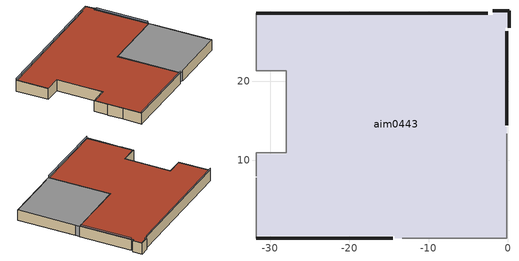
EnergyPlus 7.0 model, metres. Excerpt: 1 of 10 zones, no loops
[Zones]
aim0443
 floor outside (construction-33): -7.46,0.47 -7.46,1.69 -7.31,1.69 -7.31,2.3 -7.16,2.3 -7.16,2.75 -7.01,2.75 -7.01,3.21 -6.85,3.21 -6.85,3.51 -6.7,3.51 -6.7,3.82 -6.55,3.82 -6.55,3.97 -6.4,3.97 -6.4,4.27 -6.25,4.27 -6.25,4.42 -6.09,4.42 -6.09,4.73 -5.94,4.73 -5.94,4.95 -5.71,4.95 -5.71,5.11 -5.56,5.11 -5.56,5.26 -5.41,5.26 -5.41,5.41 -5.26,5.41 -5.26,5.56 -5.11,5.56 -5.11,5.71 -4.95,5.71 -4.95,5.87 -4.8,5.87 -4.8,6.02 -4.65,6.02 -4.65,6.17 -4.35,6.17 -4.35,6.32 -4.2,6.32 -4.2,6.47 -3.89,6.47 -3.89,6.63 -3.59,6.63 -3.59,6.78 -3.28,6.78 -3.28,6.93 -2.98,6.93 -2.98,7.08 -2.52,7.08 -2.52,7.23 -2.07,7.23 -2.07,7.38 -1.01,7.38 -1.01,7.54 -0.4,7.54 -0.4,0.47 z4.68
 floor to aim0499 (construction-51): -14.28,0.18 -14.28,14.28 -0.18,14.28 -0.18,0.18 z7.16
 floor to aim0014 (construction-33): -8.04,0.48 -8.04,0.94 -7.89,0.94 -7.89,2 -7.74,2 -7.74,2.61 -7.58,2.61 -7.58,2.91 -7.43,2.91 -7.43,3.37 -7.28,3.37 -7.28,3.83 -7.13,3.83 -7.13,3.98 -6.97,3.98 -6.97,4.28 -6.82,4.28 -6.82,4.44 -6.67,4.44 -6.67,4.74 -6.52,4.74 -6.52,4.89 -6.37,4.89 -6.37,5.05 -6.21,5.05 -6.21,5.35 -6.06,5.35 -6.06,5.5 -5.91,5.5 -5.91,5.65 -5.76,5.65 -5.76,5.81 -5.6,5.81 -5.6,5.96 -5.45,5.96 -5.45,6.19 -5.3,6.19 -5.3,6.34 -5,6.34 -5,6.49 -4.84,6.49 -4.84,6.64 -4.69,6.64 -4.69,6.79 -4.39,6.79 -4.39,6.95 -4.23,6.95 -4.23,7.1 -3.93,7.1 -3.93,7.25 -3.63,7.25 -3.63,7.4 -3.17,7.4 -3.17,7.56 -2.86,7.56 -2.86,7.71 -2.18,7.71 -2.18,7.86 -1.42,7.86 -1.42,8.01 -0.35,8.01 -0.35,26.8 -0.05,26.8 -0.05,28.63 -1.87,28.63 -1.87,28.32 -31.64,28.32 -31.64,21.4 -27.91,21.4 -27.91,10.75 -31.64,10.75 -31.64,0.48 z4.61
 wall outside (construction-70): -0.18,14.45 -0.18,26.29 / -31.78,0.18 -14.52,0.18 / -2.54,28.58 -31.78,28.58 / 0.13,26.74 0.13,28.88 -1.94,28.88 z4.61:7.16
 wall to aim0499 (construction-31): -13.31,0.18 -0.18,0.18 -0.18,13.36 z4.68:7.16
 wall to aim0066 (construction-31): -31.78,7.82 -31.78,4.54 z4.6:7.16; -31.78,10.97 -31.78,7.97 / -31.78,28.58 -31.78,21.3 z4.61:7.16
 wall to aim0965 (construction-31): -31.78,4.54 -31.78,0.18 z4.6:7.16
 wall to aim1171 (construction-31): -31.78,21.3 -27.99,21.3 -27.99,10.97 -31.78,10.97 z4.61:7.16
 roof outside (construction-51): -31.62,0.43 -14.5,0.43 -14.5,14.49 -0.35,14.49 -0.35,26.8 -0.05,26.8 -0.05,28.63 -1.87,28.63 -1.87,28.33 -31.62,28.33 -31.62,21.41 -27.89,21.41 -27.89,10.77 -31.62,10.77 z7.16
shading: -0.18,14.65 -0.18,26.29 / -31.78,0.18 -14.52,0.18 / -2.54,28.58 -31.78,28.58 z7.24:7.62
[Site:Location]
San Diego  TX United States: Latitude {deg}=27.7643; Longitude {deg}=-98.2394; Time Zone {hr}=-8.18662; Elevation {m}=44
[Site:GroundTemperature:BuildingSurface]
18.89, 18.92, 19.02, 19.12, 19.21, 19.23, 19.07, 19.32, 19.09, 19.21, 19.13, 18.96
[SizingPeriod:DesignDay] Day of Month=21; Humidity Indicating Type=Wet-Bulb
Name | Maximum Dry-Bulb Temperature {C} | Wet-Bulb at Max {C} | Barometric Pressure {Pa} | Wind Speed {m/s} | Wind Direction {deg} | Month | Day Type | Daily Dry-Bulb Temperature Range {deltaC} | Barometric Pressure {Pa}}
GBS_04R20_150045 Winter | -0.8 | -0.8 | 99400 | 4.9 | 360 | 1 | WinterDesignDay
GBS_04R20_150045 Summer | 35.5 | 25.4 |  | 0 | 0 | 7 | SummerDesignDay | 11 | 99800
[BUILDING]
Pharmacy: Building Azimuth=0; Building Terrain=Suburbs; Loads Convergence Tolerance=4E-02; Temperature Convergence Tolerance=4E-01; Solar Distribution=MinimalShadowing; Max Number of Warmup Days=25; Minimum Number of Warmup Days=6
[MATERIAL]
mat-391: Smooth, 0.01777, 0.11544, 512.591, 1256.04, 0.9, 0.75, 0.75
mat-384: Smooth, 0.01905, 0.11544, 512.591, 1381.644, 0.9, 0.75, 0.75
mat-353: Smooth, 0.01588, 0.160266, 800.923, 837.36, 0.9, 0.75, 0.75
mat-247: Smooth, 0.00954, 0.162516, 1121.29, 1465.38, 0.9, 0.75, 0.75
mat-416: Smooth, 0.0762, 0.0415376, 240.277, 711.756, 0.9, 0.75, 0.75
mat-223: Smooth, 0.01271, 0.0571142, 288.332, 1339.776, 0.9, 0.75, 0.75
[MATERIAL:NoMass]
mat-244: Smooth, 0.0105666
mat-448: Smooth, 1.6255
[MATERIAL:AirGap]
mat-464: 0.109188
[CONSTRUCTION]
construction-70: mat-391, mat-244, mat-384, mat-448, mat-353
construction-31: mat-353, mat-464, mat-353
construction-51: mat-247, mat-244, mat-416, mat-416, mat-384
construction-33: mat-223
[ZONE]
aim0443: 0, 0, 0, 0, 1, 1, 2.13611, 1765.03, 826.283
[PEOPLE]
people-aim0443: aim0443, peopleSched-17, People, 4.08325, 0.5, 0.555556, aim0443-peep-activ-level
[LIGHTS]
lights-aim0443: Zone=aim0443; Schedule=LightSched-7; Design Level Calculation Method=LightingLevel; Design Level=12443.8; Return Air Fraction=0; Fraction Radiant=0.35; Fraction Visible=0.25; Fraction Replaceable.=0; LightEndUseKey=GeneralLights
[ElectricEquipment]
electrical-aim0443: Zone=aim0443; Schedule=EquipSched-7; Design Level Calculation Method=EquipmentLevel; Design Level=418.436; Fraction Latent=0; Fraction Radiant=0.3; Fraction Lost=0; Default end use category=0
[Schedule:Day:Interval]
ds-226-Equip: NO, 7:00, 0.187807, 8:00, 0.2, 9:00, 0.5, 18:00, 0.9, 20:00, 0.6, 21:00, 0.5, 24:00, 0.187807
ds-224-Equip: NO, 8:00, 0.187807, 9:00, 0.3, 10:00, 0.6, 18:00, 0.9, 19:00, 0.5, 21:00, 0.3, 24:00, 0.187807
ds-225-Equip: NO, 10:00, 0.187807, 12:00, 0.4, 17:00, 0.6, 18:00, 0.4, 19:00, 0.2, 24:00, 0.187807
ds-229-Occ: NO, 7:00, 0, 8:00, 0.1, 9:00, 0.2, 11:00, 0.5, 15:00, 0.7, 16:00, 0.8, 17:00, 0.7, 19:00, 0.5, 21:00, 0.3, 24:00, 0
ds-227-Occ: NO, 7:00, 0, 8:00, 0.1, 9:00, 0.2, 10:00, 0.5, 11:00, 0.6, 17:00, 0.8, 18:00, 0.6, 21:00, 0.2, 22:00, 0.1, 24:00, 0
ds-228-Occ: NO, 9:00, 0, 10:00, 0.1, 12:00, 0.2, 17:00, 0.4, 18:00, 0.2, 19:00, 0.1, 24:00, 0
ds-226-Light: NO, 7:00, 0.14, 8:00, 0.2, 9:00, 0.5, 18:00, 0.9, 20:00, 0.6, 21:00, 0.5, 24:00, 0.14
ds-224-Light: NO, 8:00, 0.14, 9:00, 0.3, 10:00, 0.6, 18:00, 0.9, 19:00, 0.5, 21:00, 0.3, 24:00, 0.14
ds-225-Light: NO, 10:00, 0.14, 12:00, 0.4, 17:00, 0.6, 18:00, 0.4, 19:00, 0.2, 24:00, 0.14
[Schedule:Week:Daily]
ws-58-Equip: ds-225-Equip, ds-226-Equip, ds-226-Equip, ds-226-Equip, ds-226-Equip, ds-226-Equip, ds-224-Equip, ds-225-Equip, ds-226-Equip, ds-225-Equip, ds-225-Equip, ds-225-Equip
ws-9-Occ: ds-228-Occ, ds-229-Occ, ds-229-Occ, ds-229-Occ, ds-229-Occ, ds-229-Occ, ds-227-Occ, ds-228-Occ, ds-229-Occ, ds-228-Occ, ds-228-Occ, ds-228-Occ
ws-58-Light: ds-225-Light, ds-226-Light, ds-226-Light, ds-226-Light, ds-226-Light, ds-226-Light, ds-224-Light, ds-225-Light, ds-226-Light, ds-225-Light, ds-225-Light, ds-225-Light
[Schedule:Year]
EquipSched-7: Fraction, ws-58-Equip, 01, 01, 12, 31
peopleSched-17: Fraction, ws-9-Occ, 01, 01, 12, 31
LightSched-7: Fraction, ws-58-Light, 01, 01, 12, 31
[Schedule:Compact]
aim0443-peep-activ-level: Any Number, Through: 12/31, For: AllDays, Until: 24:00
